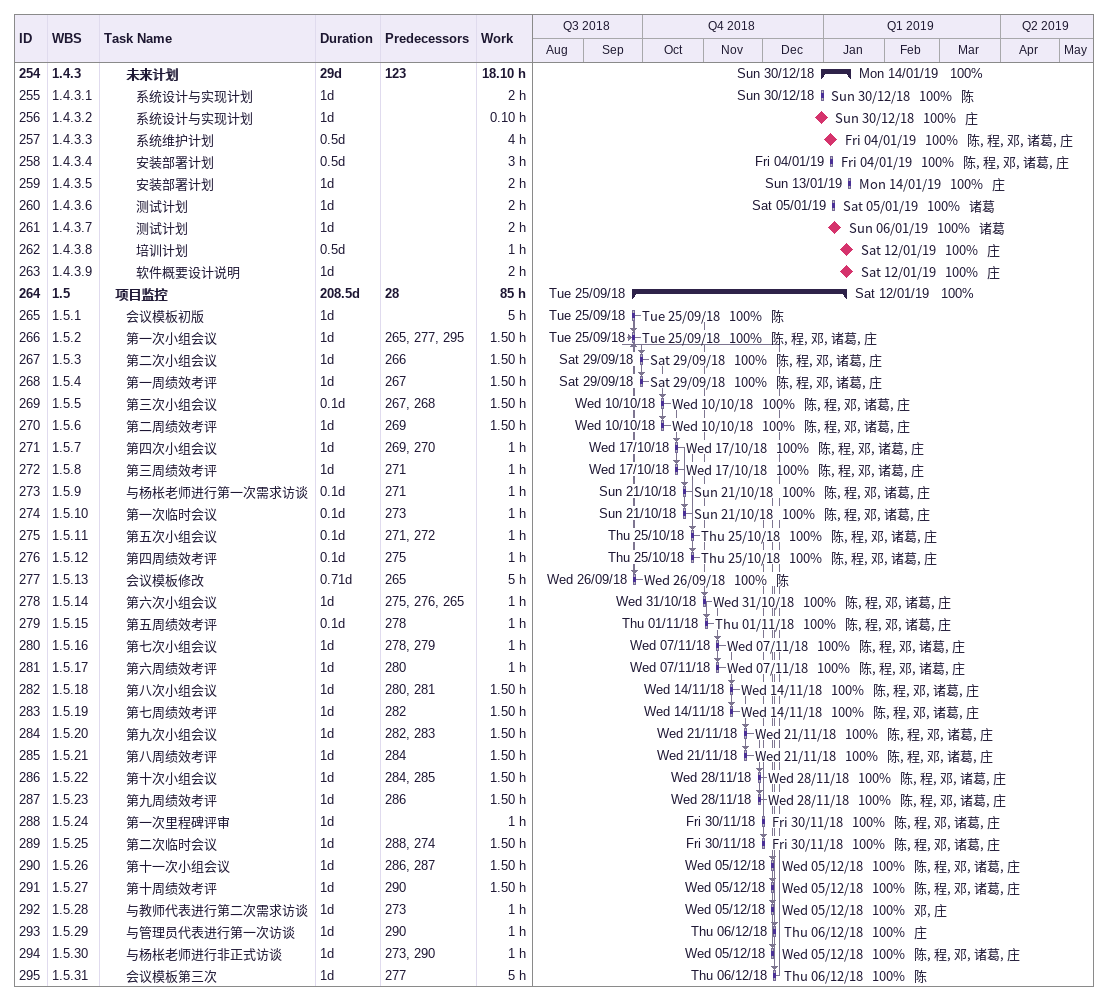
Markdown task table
| ID | WBS | Task | Duration | Start | Finish | Predecessors | Resources | % complete | Work (h) |
|---|---|---|---|---|---|---|---|---|---|
| 254 | 1.4.3 | **未来计划** | 29d | 2018-12-30 | 2019-01-14 | 123 |  | 100 | 18.10 |
| 255 | 1.4.3.1 | 系统设计与实现计划 | 1d | 2018-12-30 | 2018-12-30 |  | 陈 | 100 | 2 |
| 256 | 1.4.3.2 | 系统设计与实现计划 | 1d | 2018-12-30 | 2018-12-30 |  | 庄 | 100 | 0.10 |
| 257 | 1.4.3.3 | 系统维护计划 | 0.5d | 2019-01-04 | 2019-01-04 |  | 陈, 程, 邓, 诸葛, 庄 | 100 | 4 |
| 258 | 1.4.3.4 | 安装部署计划 | 0.5d | 2019-01-04 | 2019-01-04 |  | 陈, 程, 邓, 诸葛, 庄 | 100 | 3 |
| 259 | 1.4.3.5 | 安装部署计划 | 1d | 2019-01-13 | 2019-01-14 |  | 庄 | 100 | 2 |
| 260 | 1.4.3.6 | 测试计划 | 1d | 2019-01-05 | 2019-01-05 |  | 诸葛 | 100 | 2 |
| 261 | 1.4.3.7 | 测试计划 | 1d | 2019-01-06 | 2019-01-06 |  | 诸葛 | 100 | 2 |
| 262 | 1.4.3.8 | 培训计划 | 0.5d | 2019-01-12 | 2019-01-12 |  | 庄 | 100 | 1 |
| 263 | 1.4.3.9 | 软件概要设计说明 | 1d | 2019-01-12 | 2019-01-12 |  | 庄 | 100 | 2 |
| 264 | 1.5 | **项目监控** | 208.5d | 2018-09-25 | 2019-01-12 | 28 |  | 100 | 85 |
| 265 | 1.5.1 | 会议模板初版 | 1d | 2018-09-25 | 2018-09-25 |  | 陈 | 100 | 5 |
| 266 | 1.5.2 | 第一次小组会议 | 1d | 2018-09-25 | 2018-09-25 | 265, 277, 295 | 陈, 程, 邓, 诸葛, 庄 | 100 | 1.50 |
| 267 | 1.5.3 | 第二次小组会议 | 1d | 2018-09-29 | 2018-09-29 | 266 | 陈, 程, 邓, 诸葛, 庄 | 100 | 1.50 |
| 268 | 1.5.4 | 第一周绩效考评 | 1d | 2018-09-29 | 2018-09-29 | 267 | 陈, 程, 邓, 诸葛, 庄 | 100 | 1.50 |
| 269 | 1.5.5 | 第三次小组会议 | 0.1d | 2018-10-10 | 2018-10-10 | 267, 268 | 陈, 程, 邓, 诸葛, 庄 | 100 | 1.50 |
| 270 | 1.5.6 | 第二周绩效考评 | 1d | 2018-10-10 | 2018-10-10 | 269 | 陈, 程, 邓, 诸葛, 庄 | 100 | 1.50 |
| 271 | 1.5.7 | 第四次小组会议 | 1d | 2018-10-17 | 2018-10-17 | 269, 270 | 陈, 程, 邓, 诸葛, 庄 | 100 | 1 |
| 272 | 1.5.8 | 第三周绩效考评 | 1d | 2018-10-17 | 2018-10-17 | 271 | 陈, 程, 邓, 诸葛, 庄 | 100 | 1 |
| 273 | 1.5.9 | 与杨枨老师进行第一次需求访谈 | 0.1d | 2018-10-21 | 2018-10-21 | 271 | 陈, 程, 邓, 诸葛, 庄 | 100 | 1 |
| 274 | 1.5.10 | 第一次临时会议 | 0.1d | 2018-10-21 | 2018-10-21 | 273 | 陈, 程, 邓, 诸葛, 庄 | 100 | 1 |
| 275 | 1.5.11 | 第五次小组会议 | 0.1d | 2018-10-25 | 2018-10-25 | 271, 272 | 陈, 程, 邓, 诸葛, 庄 | 100 | 1 |
| 276 | 1.5.12 | 第四周绩效考评 | 0.1d | 2018-10-25 | 2018-10-25 | 275 | 陈, 程, 邓, 诸葛, 庄 | 100 | 1 |
| 277 | 1.5.13 | 会议模板修改 | 0.71d | 2018-09-26 | 2018-09-26 | 265 | 陈 | 100 | 5 |
| 278 | 1.5.14 | 第六次小组会议 | 1d | 2018-10-31 | 2018-10-31 | 275, 276, 265 | 陈, 程, 邓, 诸葛, 庄 | 100 | 1 |
| 279 | 1.5.15 | 第五周绩效考评 | 0.1d | 2018-11-01 | 2018-11-01 | 278 | 陈, 程, 邓, 诸葛, 庄 | 100 | 1 |
| 280 | 1.5.16 | 第七次小组会议 | 1d | 2018-11-07 | 2018-11-07 | 278, 279 | 陈, 程, 邓, 诸葛, 庄 | 100 | 1 |
| 281 | 1.5.17 | 第六周绩效考评 | 1d | 2018-11-07 | 2018-11-07 | 280 | 陈, 程, 邓, 诸葛, 庄 | 100 | 1 |
| 282 | 1.5.18 | 第八次小组会议 | 1d | 2018-11-14 | 2018-11-14 | 280, 281 | 陈, 程, 邓, 诸葛, 庄 | 100 | 1.50 |
| 283 | 1.5.19 | 第七周绩效考评 | 1d | 2018-11-14 | 2018-11-14 | 282 | 陈, 程, 邓, 诸葛, 庄 | 100 | 1.50 |
| 284 | 1.5.20 | 第九次小组会议 | 1d | 2018-11-21 | 2018-11-21 | 282, 283 | 陈, 程, 邓, 诸葛, 庄 | 100 | 1.50 |
| 285 | 1.5.21 | 第八周绩效考评 | 1d | 2018-11-21 | 2018-11-21 | 284 | 陈, 程, 邓, 诸葛, 庄 | 100 | 1.50 |
| 286 | 1.5.22 | 第十次小组会议 | 1d | 2018-11-28 | 2018-11-28 | 284, 285 | 陈, 程, 邓, 诸葛, 庄 | 100 | 1.50 |
| 287 | 1.5.23 | 第九周绩效考评 | 1d | 2018-11-28 | 2018-11-28 | 286 | 陈, 程, 邓, 诸葛, 庄 | 100 | 1.50 |
| 288 | 1.5.24 | 第一次里程碑评审 | 1d | 2018-11-30 | 2018-11-30 |  | 陈, 程, 邓, 诸葛, 庄 | 100 | 1 |
| 289 | 1.5.25 | 第二次临时会议 | 1d | 2018-11-30 | 2018-11-30 | 288, 274 | 陈, 程, 邓, 诸葛, 庄 | 100 | 1.50 |
| 290 | 1.5.26 | 第十一次小组会议 | 1d | 2018-12-05 | 2018-12-05 | 286, 287 | 陈, 程, 邓, 诸葛, 庄 | 100 | 1.50 |
| 291 | 1.5.27 | 第十周绩效考评 | 1d | 2018-12-05 | 2018-12-05 | 290 | 陈, 程, 邓, 诸葛, 庄 | 100 | 1.50 |
| 292 | 1.5.28 | 与教师代表进行第二次需求访谈 | 1d | 2018-12-05 | 2018-12-05 | 273 | 邓, 庄 | 100 | 1 |
| 293 | 1.5.29 | 与管理员代表进行第一次访谈 | 1d | 2018-12-06 | 2018-12-06 | 290 | 庄 | 100 | 1 |
| 294 | 1.5.30 | 与杨枨老师进行非正式访谈 | 1d | 2018-12-05 | 2018-12-05 | 273, 290 | 陈, 程, 邓, 诸葛, 庄 | 100 | 1 |
| 295 | 1.5.31 | 会议模板第三次 | 1d | 2018-12-06 | 2018-12-06 | 277 | 陈 | 100 | 5 |
